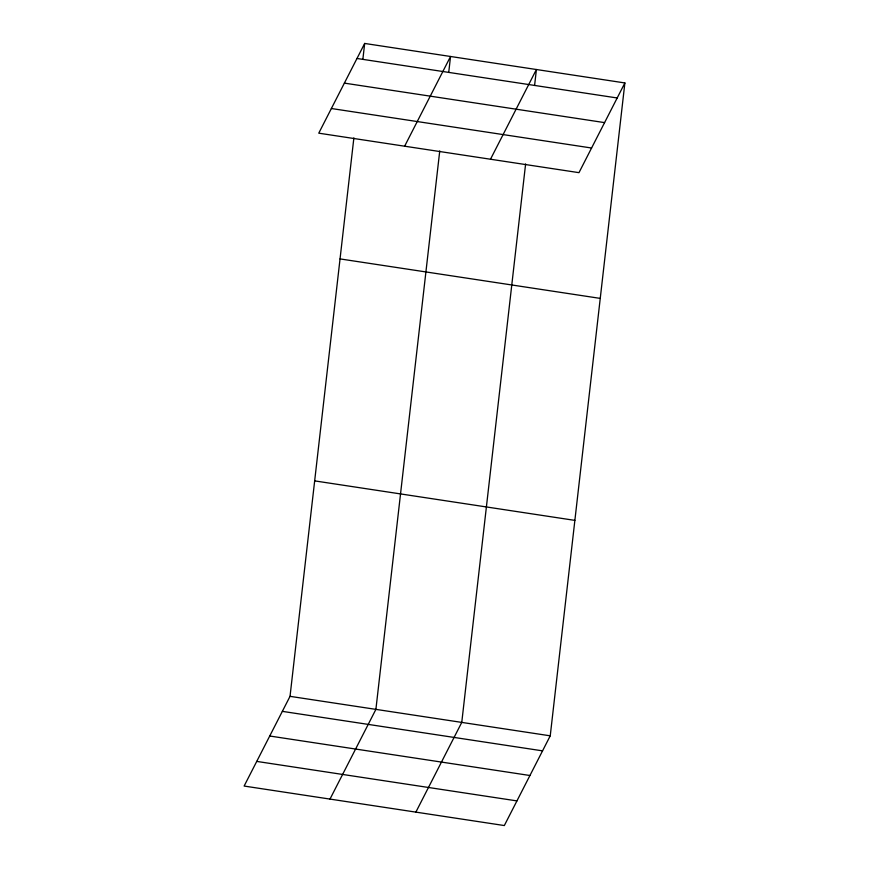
<?xml version="1.0" encoding="UTF-8"?>
<svg xmlns="http://www.w3.org/2000/svg" width="869" height="869" viewBox="0 0 869 869"><rect width="100%" height="100%" fill="white"/><g stroke="black" fill="none" stroke-linecap="round" stroke-linejoin="round"><path stroke-width="1.3" d="M624.876 82.946L578.971 172.659L318.76 133.174L364.676 43.45L624.876 82.946L550.24 735.826L504.324 825.55L244.124 786.054L290.029 696.341L353.879 137.878M362.851 59.407L364.676 43.45M439.747 150.913L375.897 709.376L329.992 799.089M448.719 72.442L450.544 56.485L404.628 146.198M525.615 163.937L461.765 722.4L415.86 812.124M534.587 85.477L536.412 69.509L490.496 159.233M356.985 58.473L617.186 97.969M344.374 83.12L604.574 122.616M331.382 108.516L591.583 148.012M340.04 258.908L600.251 298.393M314.665 480.883L574.865 520.379M290.029 696.341L550.24 735.826M282.349 711.363L542.549 750.859M269.727 736.01L529.938 775.506M256.735 761.407L516.936 800.903"/></g></svg>
